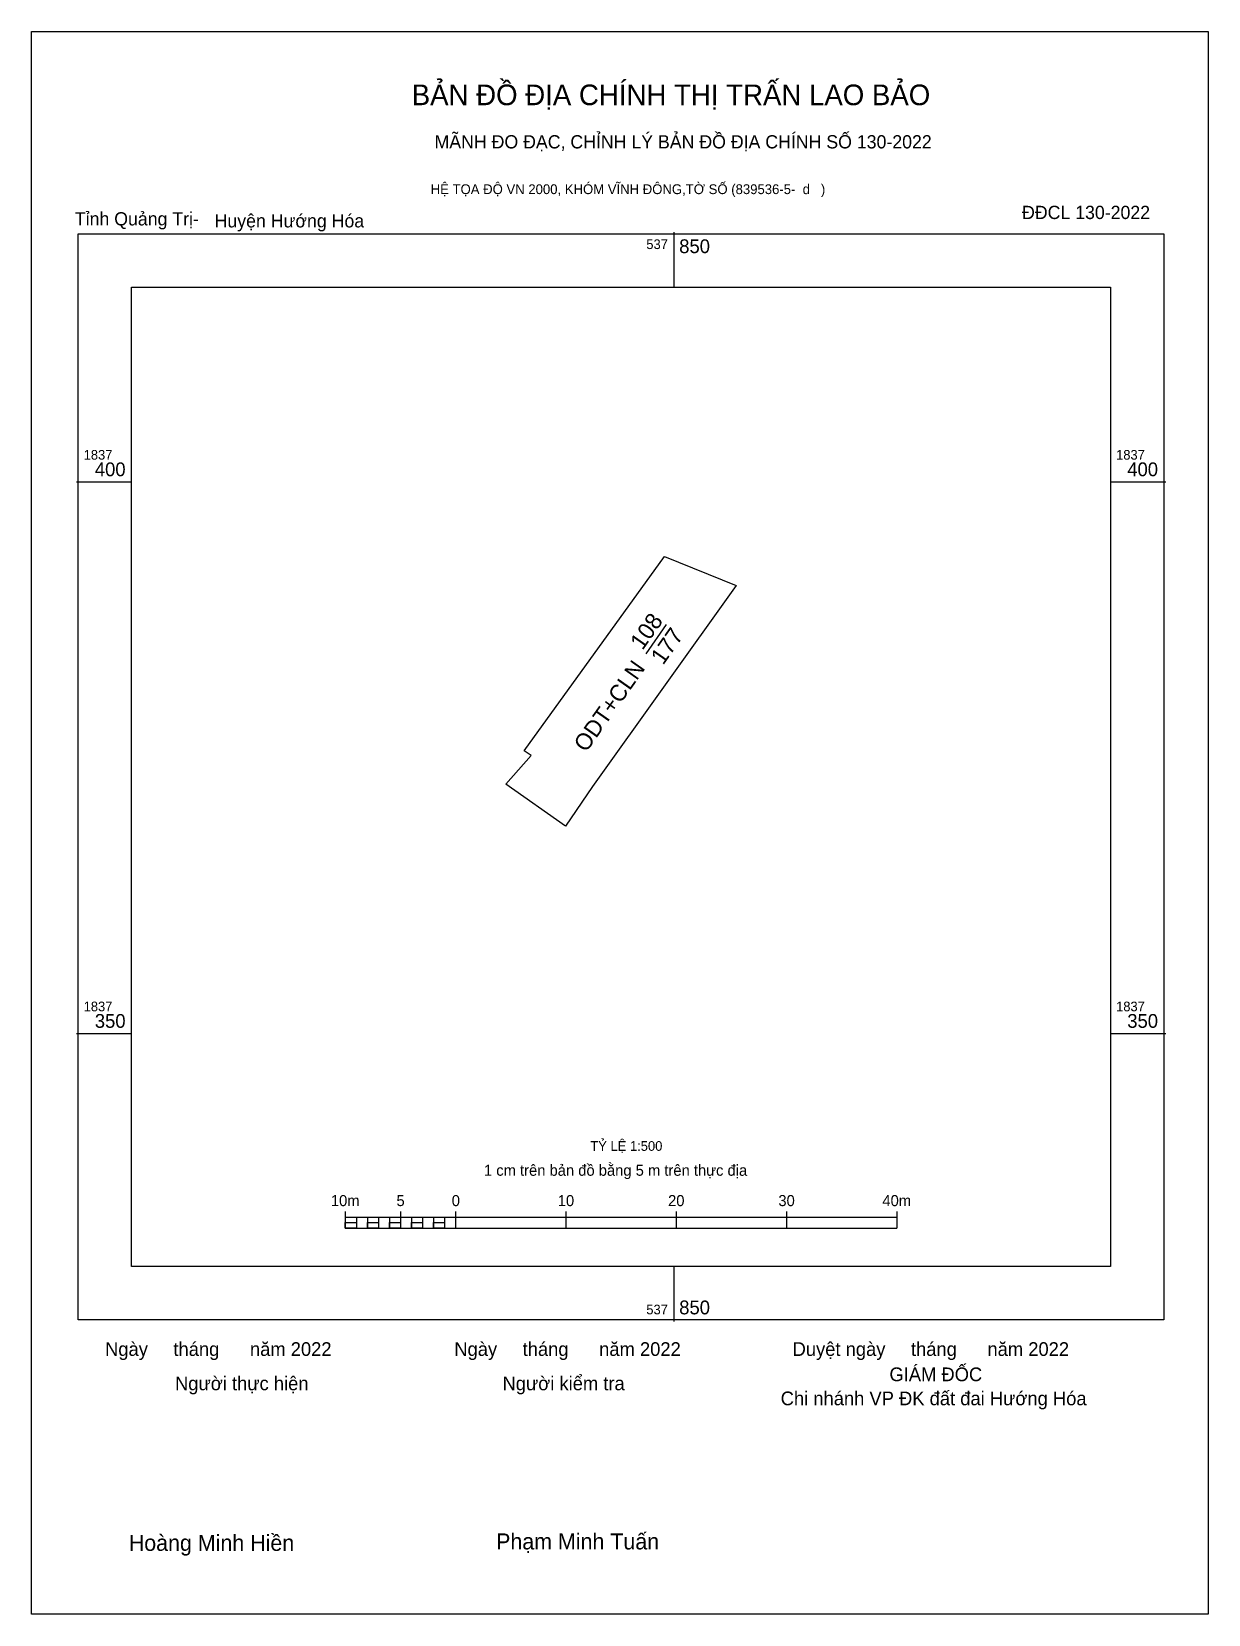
# Model space of a CAD drawing. Extents: x 537792 to 537898, y 1837297 to 1837441.
import ezdxf

# ---------------------------------------------------------------- set-up
doc = ezdxf.new("R2010")
doc.units = 0
for name, color, linetype in [('Level 10', 7, 'Continuous'), ('Level 13', 7, 'Continuous'), ('Level 15', 7, 'Continuous'), ('Level 27', 7, 'Continuous'), ('Level 6', 7, 'Continuous'), ('Level 62', 7, 'Continuous'), ('Level 63', 7, 'Continuous'), ('Level 9', 7, 'Continuous')]:
    doc.layers.add(name, color=color, linetype=linetype)

msp = doc.modelspace()

# ---------------------------------------------------------------- linework, layer by layer
at = {"layer": 'Level 10'}
msp.add_line((537847.49, 1837384.41), (537849.34, 1837387.05), dxfattribs=at)
msp.add_lwpolyline([(537849.16, 1837393.22), (537855.67, 1837390.59), (537842.64, 1837372.37), (537840.18, 1837368.77), (537834.79, 1837372.59), (537837.08, 1837375.19), (537836.44, 1837375.61)], close=True, dxfattribs=at)
at = {"layer": 'Level 15'}
msp.add_lwpolyline([(537791.79, 1837440.8), (537898.47, 1837440.8), (537898.47, 1837297.34), (537791.79, 1837297.34)], close=True, dxfattribs=at)
at = {"layer": 'Level 27'}
for p, q in [((537849.16, 1837393.22), (537849.16, 1837393.22)), ((537855.67, 1837390.59), (537855.67, 1837390.59)), ((537836.44, 1837375.61), (537836.44, 1837375.61)), ((537834.79, 1837372.59), (537834.79, 1837372.59)), ((537840.18, 1837368.77), (537840.18, 1837368.77))]:
    msp.add_line(p, q, dxfattribs=at)
at = {"layer": 'Level 62'}
msp.add_lwpolyline([(537800.85, 1837417.62), (537889.61, 1837417.62), (537889.61, 1837328.87), (537800.85, 1837328.87)], close=True, dxfattribs=at)
at = {"layer": 'Level 63'}
for p, q in [((537850, 1837422.62), (537850, 1837417.62)), ((537795.85, 1837400), (537800.85, 1837400)), ((537889.61, 1837400), (537894.61, 1837400)), ((537795.85, 1837350), (537800.85, 1837350)), ((537889.61, 1837350), (537894.61, 1837350)), ((537820.23, 1837333.84), (537820.23, 1837332.34)), ((537820.23, 1837333.34), (537870.23, 1837333.34)), ((537821.23, 1837333.34), (537821.23, 1837332.34)), ((537822.23, 1837333.34), (537822.23, 1837332.34)), ((537823.23, 1837333.34), (537823.23, 1837332.34)), ((537824.23, 1837333.34), (537824.23, 1837332.34)), ((537825.23, 1837333.84), (537825.23, 1837332.34)), ((537825.23, 1837333.34), (537825.23, 1837332.34)), ((537826.23, 1837333.34), (537826.23, 1837332.34)), ((537827.23, 1837333.34), (537827.23, 1837332.34)), ((537828.23, 1837333.34), (537828.23, 1837332.34)), ((537829.23, 1837333.34), (537829.23, 1837332.34)), ((537830.23, 1837333.84), (537830.23, 1837332.34)), ((537830.23, 1837333.34), (537830.23, 1837332.34)), ((537840.23, 1837333.84), (537840.23, 1837332.34)), ((537850.23, 1837333.84), (537850.23, 1837332.34)), ((537860.23, 1837333.84), (537860.23, 1837332.34)), ((537870.23, 1837333.84), (537870.23, 1837332.34)), ((537820.23, 1837332.34), (537870.23, 1837332.34)), ((537850, 1837328.87), (537850, 1837323.87))]:
    msp.add_line(p, q, dxfattribs=at)
for points in [[(537796.01, 1837422.47), (537894.45, 1837422.47), (537894.45, 1837324.03), (537796.01, 1837324.03)], [(537820.23, 1837332.84), (537821.23, 1837332.84), (537821.23, 1837332.34), (537820.23, 1837332.34)], [(537820.23, 1837332.84), (537821.23, 1837332.84), (537821.23, 1837332.34), (537820.23, 1837332.34)], [(537822.23, 1837332.84), (537823.23, 1837332.84), (537823.23, 1837332.34), (537822.23, 1837332.34)], [(537824.23, 1837332.84), (537825.23, 1837332.84), (537825.23, 1837332.34), (537824.23, 1837332.34)], [(537826.23, 1837332.84), (537827.23, 1837332.84), (537827.23, 1837332.34), (537826.23, 1837332.34)], [(537828.23, 1837332.84), (537829.23, 1837332.84), (537829.23, 1837332.34), (537828.23, 1837332.34)]]:
    msp.add_lwpolyline(points, close=True, dxfattribs=at)

# ---------------------------------------------------------------- texts
at = {"layer": 'Level 13'}
for s, p in [('108', (537847.17, 1837384.66)), ('177', (537849.04, 1837383.32)), ('ODT+CLN', (537842.06, 1837375.4))]:
    msp.add_text(s, height=1.5, rotation=54.858, dxfattribs=at).set_placement(p)
at = {"layer": 'Level 6'}
msp.add_text('TỶ LỆ 1:500', height=0.879, dxfattribs=at).set_placement((537842.44, 1837339.35))
at = {"layer": 'Level 63'}
for s, height, p in [('BẢN ĐỒ ĐỊA CHÍNH THỊ TRẤN LAO BẢO', 1.8718, (537826.25, 1837434.13)), ('MÃNH ĐO ĐẠC, CHỈNH LÝ BẢN ĐỒ ĐỊA CHÍNH SỐ 130-2022', 1.2011, (537828.32, 1837430.21)), ('HỆ TỌA ĐỘ VN 2000, KHÓM VĨNH ĐÔNG,TỜ SỐ (839536-5-  d   )', 0.8891, (537827.97, 1837426.07)), ('537', 0.875, (537847.52, 1837421.09)), ('850', 1.25, (537850.5, 1837420.72)), ('1837', 0.875, (537796.51, 1837402)), ('1837', 0.875, (537890.11, 1837402)), ('400', 1.25, (537797.52, 1837400.5)), ('400', 1.25, (537891.12, 1837400.5)), ('1837', 0.875, (537796.51, 1837352)), ('350', 1.25, (537797.52, 1837350.5)), ('1837', 0.875, (537890.11, 1837352)), ('350', 1.25, (537891.12, 1837350.5)), ('1 cm trên bản đồ bằng 5 m trên thực địa', 1, (537832.8, 1837337.09)), ('10m', 1, (537818.92, 1837334.34)), ('5', 1, (537824.87, 1837334.34)), ('0', 1, (537829.88, 1837334.34)), ('10', 1, (537839.49, 1837334.34)), ('20', 1, (537849.49, 1837334.34)), ('30', 1, (537859.49, 1837334.34)), ('40m', 1, (537868.92, 1837334.34)), ('537', 0.875, (537847.52, 1837324.53)), ('850', 1.25, (537850.5, 1837324.53)), ('Ngày     tháng      năm 2022', 1.2442, (537798.45, 1837320.76)), ('Ngày     tháng      năm 2022', 1.2442, (537830.11, 1837320.76)), ('Duyệt ngày     tháng      năm 2022', 1.2442, (537860.78, 1837320.76)), ('Người thực hiện', 1.2442, (537804.79, 1837317.65)), ('Người kiểm tra', 1.2442, (537834.48, 1837317.65)), ('GIÁM ĐỐC', 1.244, (537869.56, 1837318.47)), ('Chi nhánh VP ĐK đất đai Hướng Hóa', 1.2442, (537859.7, 1837316.29)), ('Hoàng Minh Hiền', 1.4512, (537800.6, 1837303.09)), ('Phạm Minh Tuấn', 1.4512, (537833.9, 1837303.22))]:
    msp.add_text(s, height=height, dxfattribs=at).set_placement(p)
at = {"layer": 'Level 9'}
for s, p in [('ĐĐCL 130-2022', (537881.58, 1837423.81)), ('Tỉnh Quảng Trị-', (537795.71, 1837423.23)), ('Huyện Hướng Hóa', (537808.38, 1837423.05))]:
    msp.add_text(s, height=1.2011, dxfattribs=at).set_placement(p)

doc.saveas('drawing.dxf')
